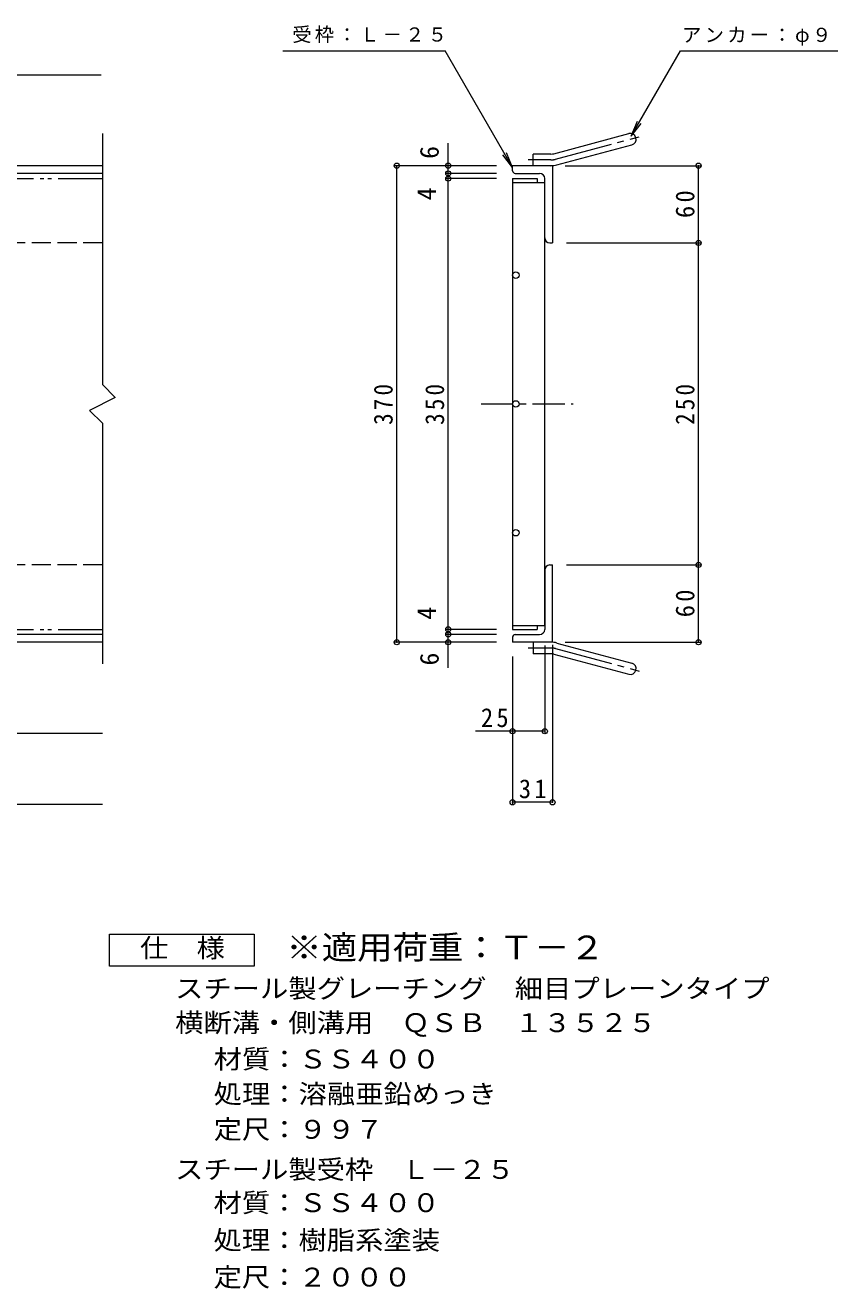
# Model space of a CAD drawing. Units: millimetres, scale not verified. Extents: x -854 to 865, y -687 to 560.
# Drawn here: x 233 to 865, y -532 to 449 of the extents above; entities that cross this region are included whole.
import ezdxf
from ezdxf.enums import TextEntityAlignment as Align

# ---------------------------------------------------------------- set-up
doc = ezdxf.new("R2010")
doc.units = ezdxf.units.MM
doc.header["$LTSCALE"] = 5
doc.header["$PDMODE"] = 32
doc.header["$PDSIZE"] = 4
for name, pattern in [('CHAIN1', [8, 5, -1, 1, -1]), ('CHAIN2', [12, 9, -1, 1, -1]), ('DASHED3', [4, 3, -1]), ('DOUBLE_CHAIN2', [12.8, 9, -1, 0.6, -0.6, 0.6, -1])]:
    doc.linetypes.add(name, pattern=pattern)
for name, color, linetype, lineweight in [('A-1_ピット', 2, 'Continuous', 9), ('A-2_蓋', 3, 'Continuous', 9), ('A-4_寸法', 7, 'Continuous', 9), ('F-4_F-4ﾚｲﾔ', 2, 'Continuous', 9)]:
    doc.layers.add(name, color=color, linetype=linetype, lineweight=lineweight)
doc.layers.add('F-5_F-5ﾚｲﾔ', color=2, linetype='Continuous')
doc.styles.add('ＭＳ ゴシック', font='')
doc.styles.get('ＭＳ ゴシック').set_extended_font_data('MS Gothic')

msp = doc.modelspace()

# ---------------------------------------------------------------- linework, layer by layer
at = {"layer": 'A-1_ピット'}
for p, q in [((293.46, 365.14), (293.46, 170.189)), ((644.307, 349.496), (702.498, 365.088)), ((646.636, 340.802), (704.827, 356.395)), ((628.162, 340.189), (628.162, 349.189)), ((641.977, 349.189), (628.162, 349.189)), ((293.46, 340.189), (-806.54, 340.189)), ((293.46, 334.188), (-806.54, 334.188)), ((643.162, 340.189), (612.162, 340.189)), ((612.162, 336.189), (612.162, 340.189)), ((614.162, 334.189), (633.162, 334.189)), ((643.162, 340.189), (643.162, 280.189)), ((637.162, 284.189), (637.162, 330.189)), ((641.162, 280.189), (643.162, 280.189)), ((293.46, 140.189), (293.46, -46.605)), ((641.162, 30.189), (643.162, 30.189)), ((643.162, -29.811), (643.162, 30.189)), ((637.162, 26.189), (637.162, -19.811)), ((293.46, -23.811), (-806.54, -23.811)), ((612.162, -25.811), (612.162, -29.811)), ((614.162, -23.811), (633.162, -23.811)), ((293.46, -29.811), (-806.54, -29.811)), ((643.162, -29.811), (612.162, -29.811)), ((628.162, -29.811), (628.162, -38.811)), ((641.977, -38.811), (628.162, -38.811)), ((644.307, -39.118), (702.498, -54.71)), ((646.636, -30.424), (704.827, -46.016))]:
    msp.add_line(p, q, dxfattribs=at)
at = {"layer": 'A-1_ピット', "linetype": 'CHAIN2'}
for p, q in [((645.471, 345.149), (710.638, 362.61)), ((641.977, 344.689), (624.357, 344.689)), ((641.977, -34.311), (624.357, -34.311)), ((645.471, -34.771), (710.638, -52.232))]:
    msp.add_line(p, q, dxfattribs=at)
at = {"layer": 'A-1_ピット', "linetype": 'DASHED3'}
for p, q in [((293.46, 280.189), (-806.54, 280.189)), ((293.46, 30.188), (-806.54, 30.188))]:
    msp.add_line(p, q, dxfattribs=at)
at = {"layer": 'A-1_ピット'}
msp.add_lwpolyline([(293.46, 170.189), (303.46, 160.189), (283.46, 150.189), (293.46, 140.189)], dxfattribs=at)
for centre, radius, start, end in [((703.662, 360.741), 4.5, 285.00014, 104.99991), ((641.977, 358.189), 9, 270, 285.00002), ((614.162, 336.189), 2, 180, 270), ((633.162, 330.189), 4, 0, 90), ((641.977, 358.189), 18, 270, 285), ((641.162, 284.189), 4, 180, 270), ((641.162, 26.189), 4, 90, 180), ((614.162, -25.811), 2, 90, 180), ((633.162, -19.811), 4, 270, 0), ((641.977, -47.811), 18, 75, 90), ((641.977, -47.811), 9, 74.99998, 90), ((703.662, -50.363), 4.5, 255.00009, 74.99986)]:
    msp.add_arc(centre, radius, start, end, dxfattribs=at)
at = {"layer": 'A-1_ピット', "linetype": 'CHAIN2'}
for centre, start, end in [((641.977, 358.189), 270, 284.99995), ((641.977, -47.811), 75.00005, 90)]:
    msp.add_arc(centre, 13.5, start, end, dxfattribs=at)
at = {"layer": 'A-2_蓋', "linetype": 'DOUBLE_CHAIN2'}
for p, q in [((194.96, 330.189), (293.46, 330.189)), ((194.96, -19.811), (293.46, -19.811))]:
    msp.add_line(p, q, dxfattribs=at)
at = {"layer": 'A-2_蓋'}
for p, q in [((612.162, 330.189), (612.162, -19.811)), ((612.162, 330.189), (631.162, 330.189)), ((612.162, 327.189), (637.162, 327.189)), ((631.162, 330.189), (631.162, 327.189)), ((637.162, -16.811), (637.162, 327.189)), ((612.162, -16.811), (637.162, -16.811)), ((631.162, -16.811), (631.162, -19.811)), ((612.162, -19.811), (631.162, -19.811))]:
    msp.add_line(p, q, dxfattribs=at)
at = {"layer": 'A-2_蓋', "linetype": 'CHAIN1'}
msp.add_line((587.674, 155.189), (659.269, 155.189), dxfattribs=at)
at = {"layer": 'A-2_蓋'}
for centre in [(614.662, 255.189), (614.662, 155.189), (614.662, 55.189)]:
    msp.add_circle(centre, 2.5, dxfattribs=at)
at = {"layer": 'A-4_寸法'}
for p, q in [((433.598, 429.308), (559.843, 429.308)), ((612.162, 338.689), (559.843, 429.308)), ((-806.54, 410.789), (292.459, 410.789)), ((704.412, 363.138), (709.196, 374.687)), ((704.412, 363.138), (712.022, 373.055)), ((562.162, -49.765), (562.162, 357.591)), ((612.162, 338.689), (604.553, 348.606)), ((612.162, 338.689), (607.379, 350.237)), ((599.662, 340.189), (520.662, 340.189)), ((522.162, -29.811), (522.162, 340.189)), ((599.662, 334.189), (560.662, 334.189)), ((652.977, 340.189), (758.162, 340.189)), ((756.662, -29.811), (756.662, 340.189)), ((599.662, 330.189), (560.662, 330.189)), ((654.162, 280.189), (758.162, 280.189)), ((654.162, 30.189), (758.162, 30.189)), ((599.662, -19.811), (560.662, -19.811)), ((599.662, -23.811), (560.662, -23.811)), ((599.662, -29.811), (520.662, -29.811)), ((637.162, -32.311), (637.162, -100.411)), ((643.162, -31.811), (643.162, -154.118)), ((652.977, -29.811), (758.162, -29.811)), ((612.162, -40.811), (612.162, -155.618)), ((-853.539, -100.411), (293.46, -100.411)), ((637.162, -98.911), (583.309, -98.911)), ((-806.54, -155.618), (293.46, -155.618)), ((643.162, -154.118), (612.162, -154.118))]:
    msp.add_line(p, q, dxfattribs=at)
msp.add_lwpolyline([(704.412, 363.138), (742.615, 429.308), (864.823, 429.308)], dxfattribs=at)
for p in [(522.162, 340.189), (562.162, 340.189), (562.162, 334.189), (756.662, 340.189), (562.162, 330.189), (756.662, 280.189), (756.662, 30.189), (562.162, -19.811), (522.162, -29.811), (562.162, -23.811), (562.162, -29.811), (756.662, -29.811), (612.162, -98.911), (637.162, -98.911), (612.162, -154.118), (643.162, -154.118)]:
    msp.add_point(p, dxfattribs=at)
at = {"layer": 'F-4_F-4ﾚｲﾔ'}
msp.add_lwpolyline([(298.86, -281.432), (298.86, -256.432), (411.36, -256.432), (411.36, -281.432)], close=True, dxfattribs=at)

# ---------------------------------------------------------------- texts
at = {"layer": 'A-4_寸法', "color": 2, "style": 'ＭＳ ゴシック'}
for s, p in [('6', (559.162, 345.475)), ('4', (557.162, 313.319)), ('4', (557.162, -12.293)), ('6', (559.162, -47.887))]:
    msp.add_text(s, height=14.66, rotation=90, dxfattribs=at).set_placement(p, align=Align.BOTTOM_LEFT)
at = {"layer": 'A-4_寸法', "char_height": 11, "attachment_point": 7, "style": 'ＭＳ ゴシック'}
for s, insert in [('\\T1.17;受枠：Ｌ－２５', (440.924, 435.344)), ('\\T1.17;アンカー：φ９', (743.843, 433.262))]:
    msp.add_mtext(s, dxfattribs=dict(at, insert=insert))
at = {"layer": 'A-4_寸法', "color": 2, "char_height": 14.66, "attachment_point": 7, "rotation": 90, "style": 'ＭＳ ゴシック'}
for s, insert in [('\\T1.27;\\W0.95;60', (753.662, 299.564)), ('\\T1.27;\\W0.9;370', (519.162, 138.939)), ('\\T1.27;\\W0.9;350', (559.162, 138.939)), ('\\T1.27;\\W0.9;250', (753.662, 138.939)), ('\\T1.27;\\W0.95;60', (753.662, -10.436))]:
    msp.add_mtext(s, dxfattribs=dict(at, insert=insert))
at = {"layer": 'A-4_寸法', "color": 2, "char_height": 14.66, "attachment_point": 7, "style": 'ＭＳ ゴシック'}
for s, insert in [('\\T1.27;\\W0.95;25', (587.556, -95.911)), ('\\T1.27;\\W0.95;31', (617.037, -151.118))]:
    msp.add_mtext(s, dxfattribs=dict(at, insert=insert))
at = {"layer": 'F-4_F-4ﾚｲﾔ', "style": 'ＭＳ ゴシック', "width": 1.1}
for s, p in [('仕\u3000様', (322.61, -278.932)), ('スチール製グレーチング\u3000細目プレーンタイプ', (349.904, -310.392)), ('横断溝・側溝用\u3000ＱＳＢ\u3000１３５２５', (349.904, -336.951)), ('材質：ＳＳ４００', (379.881, -365.168)), ('処理：溶融亜鉛めっき', (379.881, -392.221)), ('定尺：９９７', (379.881, -419.758)), ('スチール製受枠\u3000Ｌ－２５', (349.916, -450.901)), ('処理：樹脂系塗装', (379.768, -505.79))]:
    msp.add_text(s, height=14.66, dxfattribs=at).set_placement(p, align=Align.BOTTOM_LEFT)
at = {"layer": 'F-5_F-5ﾚｲﾔ', "color": 3, "style": 'ＭＳ ゴシック', "width": 1.1}
msp.add_text('※適用荷重：Ｔ－２', height=18.33, dxfattribs=at).set_placement((436.36, -281.432), align=Align.BOTTOM_LEFT)
at = {"layer": 'F-5_F-5ﾚｲﾔ', "style": 'ＭＳ ゴシック', "width": 1.1}
for s, p in [('材質：ＳＳ４００', (379.768, -476.709)), ('定尺：２０００', (379.768, -534.487))]:
    msp.add_text(s, height=14.66, dxfattribs=at).set_placement(p, align=Align.BOTTOM_LEFT)

doc.saveas('drawing.dxf')
